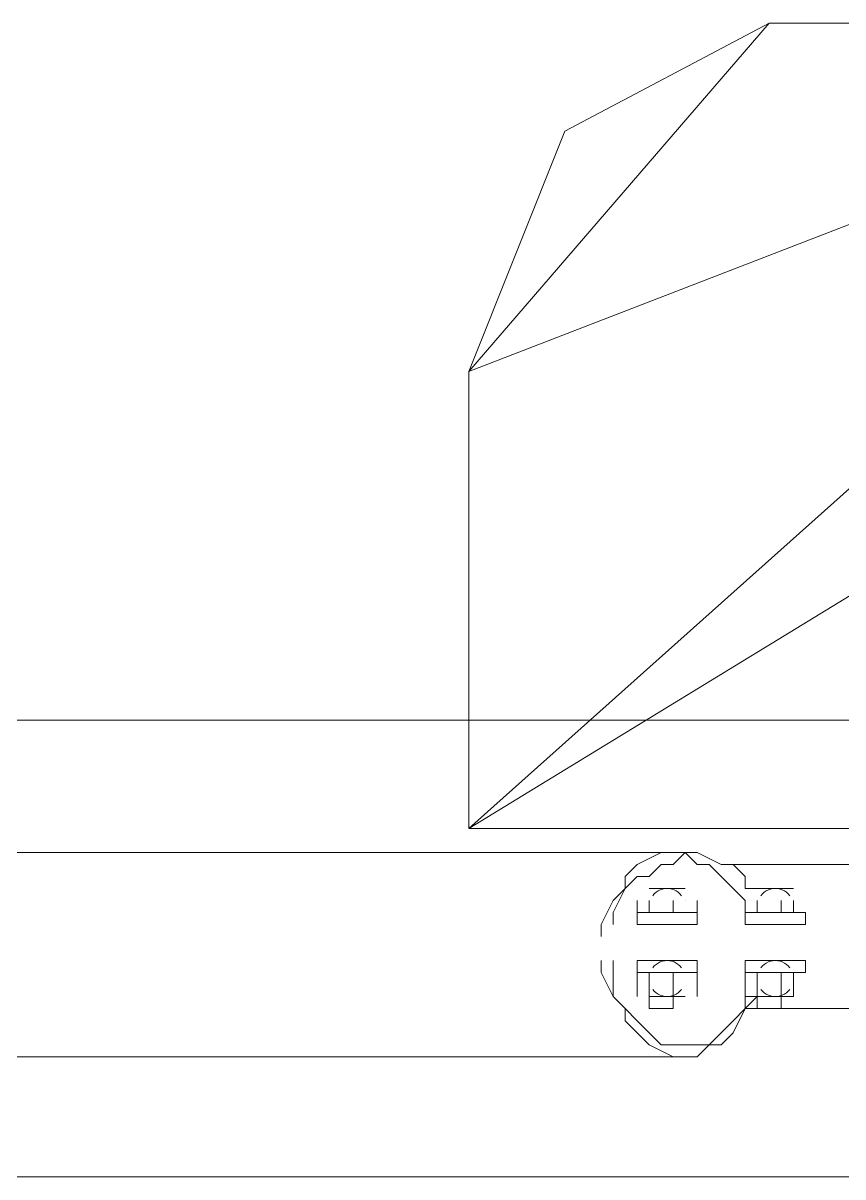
# Paper-space layout '01 Roof Support Layout' of a CAD drawing. Header units: millimetres. Extents: x 5 to 415, y 5 to 292.
# Drawn here: x 190.97 to 195.2, y 237.06 to 243.02 of the extents above; entities that cross this region are included whole.
import ezdxf

# ---------------------------------------------------------------- set-up
doc = ezdxf.new("R2010")
doc.units = ezdxf.units.MM
doc.layers.add('EXISTING', color=7, linetype='Continuous')
doc.layers.add('PROPOSED', color=7, linetype='Continuous')

# ---------------------------------------------------------------- blocks, each defined once
blk = doc.blocks.new('SHEET_01')
at = {"layer": 'EXISTING', "color": 254, "linetype": 'Continuous', "lineweight": 13}
for p, q in [((194.818, 243.016), (193.268, 241.218)), ((193.268, 241.218), (197.918, 243.016)), ((197.918, 243.016), (193.268, 238.862)), ((193.764, 242.458), (194.818, 243.016)), ((194.818, 243.016), (193.764, 242.458)), ((197.918, 243.016), (194.818, 243.016)), ((193.268, 241.218), (193.764, 242.458)), ((193.268, 238.862), (199.158, 242.458)), ((193.764, 242.458), (193.268, 241.218)), ((193.268, 238.862), (193.268, 241.218)), ((193.268, 241.218), (193.268, 238.862)), ((199.716, 238.862), (193.268, 238.862)), ((193.268, 238.862), (199.716, 238.862))]:
    blk.add_line(p, q, dxfattribs=at)
at = {"layer": 'PROPOSED', "color": 250, "linetype": 'Continuous', "lineweight": 13}
for p, q in [((199.034, 239.42), (178.45, 239.42)), ((194.384, 238.738), (181.488, 238.738)), ((194.26, 238.738), (194.136, 238.676)), ((194.322, 238.738), (194.26, 238.738)), ((194.384, 238.738), (194.322, 238.738)), ((194.384, 238.738), (194.322, 238.676)), ((194.446, 238.738), (194.384, 238.738)), ((194.446, 238.676), (194.384, 238.738)), ((194.57, 238.676), (194.446, 238.738)), ((194.136, 238.676), (194.074, 238.614)), ((194.26, 238.676), (194.198, 238.614)), ((194.322, 238.676), (194.26, 238.676)), ((194.508, 238.676), (194.446, 238.676)), ((194.57, 238.614), (194.508, 238.676)), ((194.632, 238.676), (194.57, 238.676)), ((195.438, 238.676), (194.57, 238.676)), ((194.694, 238.614), (194.632, 238.676)), ((194.074, 238.614), (194.074, 238.552)), ((194.136, 238.614), (194.074, 238.552)), ((194.198, 238.614), (194.136, 238.614)), ((194.632, 238.552), (194.57, 238.614)), ((194.694, 238.552), (194.694, 238.614)), ((194.074, 238.552), (194.012, 238.49)), ((194.074, 238.552), (194.012, 238.428)), ((194.384, 238.552), (194.198, 238.552)), ((194.2247, 238.5242), (194.2166, 238.5148)), ((194.2339, 238.5324), (194.2247, 238.5242)), ((194.2441, 238.5393), (194.2339, 238.5324)), ((194.255, 238.5447), (194.2441, 238.5393)), ((194.2665, 238.5487), (194.255, 238.5447)), ((194.2786, 238.5512), (194.2665, 238.5487)), ((194.291, 238.552), (194.2786, 238.5512)), ((194.3034, 238.5512), (194.291, 238.552)), ((194.3155, 238.5487), (194.3034, 238.5512)), ((194.3271, 238.5447), (194.3155, 238.5487)), ((194.338, 238.5393), (194.3271, 238.5447)), ((194.3481, 238.5324), (194.338, 238.5393)), ((194.3573, 238.5242), (194.3481, 238.5324)), ((194.3654, 238.5148), (194.3573, 238.5242)), ((194.694, 238.49), (194.632, 238.552)), ((194.942, 238.552), (194.694, 238.552)), ((194.7827, 238.5242), (194.7746, 238.5148)), ((194.7919, 238.5324), (194.7827, 238.5242)), ((194.802, 238.5393), (194.7919, 238.5324)), ((194.813, 238.5447), (194.802, 238.5393)), ((194.8245, 238.5487), (194.813, 238.5447)), ((194.8366, 238.5512), (194.8245, 238.5487)), ((194.849, 238.552), (194.8366, 238.5512)), ((194.8614, 238.5512), (194.849, 238.552)), ((194.8735, 238.5487), (194.8614, 238.5512)), ((194.885, 238.5447), (194.8735, 238.5487)), ((194.896, 238.5393), (194.885, 238.5447)), ((194.9061, 238.5324), (194.896, 238.5393)), ((194.9153, 238.5242), (194.9061, 238.5324)), ((194.9234, 238.5148), (194.9153, 238.5242)), ((194.012, 238.49), (193.95, 238.366)), ((194.136, 238.49), (194.136, 238.428)), ((194.198, 238.49), (194.198, 238.428)), ((194.198, 238.49), (194.198, 238.49)), ((194.322, 238.49), (194.322, 238.428)), ((194.384, 238.49), (194.384, 238.49)), ((194.446, 238.49), (194.446, 238.428)), ((194.694, 238.49), (194.694, 238.428)), ((194.694, 238.49), (194.694, 238.49)), ((194.756, 238.49), (194.756, 238.428)), ((194.88, 238.49), (194.88, 238.428)), ((194.942, 238.49), (194.942, 238.428)), ((194.942, 238.49), (194.942, 238.49)), ((194.012, 238.428), (194.012, 238.366)), ((194.446, 238.428), (194.136, 238.428)), ((194.136, 238.428), (194.136, 238.366)), ((194.136, 238.428), (194.446, 238.428)), ((194.446, 238.428), (194.446, 238.366)), ((194.942, 238.428), (194.694, 238.428)), ((194.694, 238.428), (194.694, 238.366)), ((194.694, 238.428), (195.004, 238.428)), ((195.004, 238.428), (195.004, 238.366)), ((193.95, 238.366), (193.95, 238.304)), ((194.446, 238.366), (194.136, 238.366)), ((195.004, 238.366), (194.694, 238.366)), ((193.95, 238.18), (193.95, 238.118)), ((194.012, 238.18), (194.012, 238.118)), ((194.136, 238.18), (194.136, 238.118)), ((194.136, 238.18), (194.446, 238.18)), ((194.2247, 238.1522), (194.2166, 238.1428)), ((194.2339, 238.1604), (194.2247, 238.1522)), ((194.2441, 238.1673), (194.2339, 238.1604)), ((194.255, 238.1728), (194.2441, 238.1673)), ((194.2665, 238.1767), (194.255, 238.1728)), ((194.2786, 238.1792), (194.2665, 238.1767)), ((194.291, 238.18), (194.2786, 238.1792)), ((194.3034, 238.1792), (194.291, 238.18)), ((194.3155, 238.1767), (194.3034, 238.1792)), ((194.3271, 238.1728), (194.3155, 238.1767)), ((194.338, 238.1673), (194.3271, 238.1728)), ((194.3481, 238.1604), (194.338, 238.1673)), ((194.3573, 238.1522), (194.3481, 238.1604)), ((194.3654, 238.1428), (194.3573, 238.1522)), ((194.446, 238.18), (194.446, 238.118)), ((194.694, 238.18), (194.694, 238.118)), ((194.694, 238.18), (195.004, 238.18)), ((194.7827, 238.1522), (194.7746, 238.1428)), ((194.7919, 238.1604), (194.7827, 238.1522)), ((194.802, 238.1673), (194.7919, 238.1604)), ((194.813, 238.1728), (194.802, 238.1673)), ((194.8245, 238.1767), (194.813, 238.1728)), ((194.8366, 238.1792), (194.8245, 238.1767)), ((194.849, 238.18), (194.8366, 238.1792)), ((194.8614, 238.1792), (194.849, 238.18)), ((194.8735, 238.1767), (194.8614, 238.1792)), ((194.885, 238.1728), (194.8735, 238.1767)), ((194.896, 238.1673), (194.885, 238.1728)), ((194.9061, 238.1604), (194.896, 238.1673)), ((194.9153, 238.1522), (194.9061, 238.1604)), ((194.9234, 238.1428), (194.9153, 238.1522)), ((195.004, 238.18), (195.004, 238.118)), ((193.95, 238.118), (194.012, 237.994)), ((194.012, 238.118), (194.012, 237.994)), ((194.136, 238.118), (194.136, 237.994)), ((194.446, 238.118), (194.136, 238.118)), ((194.384, 238.118), (194.198, 238.118)), ((194.198, 238.118), (194.198, 237.994)), ((194.198, 238.118), (194.198, 238.118)), ((194.322, 238.118), (194.322, 237.994)), ((194.384, 238.118), (194.384, 238.118)), ((194.446, 238.118), (194.446, 237.994)), ((194.942, 238.118), (194.694, 238.118)), ((194.694, 238.118), (194.694, 237.994)), ((194.694, 238.118), (194.694, 238.118)), ((195.004, 238.118), (194.694, 238.118)), ((194.756, 238.118), (194.756, 237.994)), ((194.88, 238.118), (194.88, 237.994)), ((194.942, 237.994), (194.942, 238.118)), ((194.942, 238.118), (194.942, 238.118)), ((194.2166, 238.0312), (194.2247, 238.0218)), ((194.2247, 238.0218), (194.2339, 238.0136)), ((194.3481, 238.0136), (194.3573, 238.0218)), ((194.3573, 238.0218), (194.3654, 238.0312)), ((194.7746, 238.0312), (194.7827, 238.0218)), ((194.7827, 238.0218), (194.7919, 238.0136)), ((194.9061, 238.0136), (194.9153, 238.0218)), ((194.9153, 238.0218), (194.9234, 238.0312)), ((194.012, 237.994), (194.074, 237.932)), ((194.198, 237.994), (194.198, 237.994)), ((194.198, 237.994), (194.198, 237.932)), ((194.322, 237.994), (194.198, 237.994)), ((194.384, 237.994), (194.198, 237.994)), ((194.2339, 238.0136), (194.2441, 238.0067)), ((194.2441, 238.0067), (194.255, 238.0013)), ((194.255, 238.0013), (194.2665, 237.9973)), ((194.2665, 237.9973), (194.2786, 237.9948)), ((194.2786, 237.9948), (194.291, 237.994)), ((194.291, 237.994), (194.3034, 237.9948)), ((194.3034, 237.9948), (194.3155, 237.9973)), ((194.3155, 237.9973), (194.3271, 238.0013)), ((194.322, 237.994), (194.322, 237.932)), ((194.322, 237.994), (194.322, 237.994)), ((194.322, 237.932), (194.322, 237.994)), ((194.3271, 238.0013), (194.338, 238.0067)), ((194.338, 238.0067), (194.3481, 238.0136)), ((194.384, 237.994), (194.384, 237.994)), ((194.694, 237.932), (194.756, 237.994)), ((194.694, 237.932), (194.694, 237.994)), ((194.942, 237.994), (194.694, 237.994)), ((194.694, 237.994), (194.694, 237.994)), ((194.756, 237.994), (194.756, 237.994)), ((194.756, 237.994), (194.756, 237.932)), ((194.88, 237.994), (194.756, 237.994)), ((194.7919, 238.0136), (194.802, 238.0067)), ((194.802, 238.0067), (194.813, 238.0013)), ((194.813, 238.0013), (194.8245, 237.9973)), ((194.8245, 237.9973), (194.8366, 237.9948)), ((194.8366, 237.9948), (194.849, 237.994)), ((194.849, 237.994), (194.8614, 237.9948)), ((194.8614, 237.9948), (194.8735, 237.9973)), ((194.8735, 237.9973), (194.885, 238.0013)), ((194.88, 237.994), (194.88, 237.932)), ((194.88, 237.994), (194.88, 237.994)), ((194.88, 237.932), (194.88, 237.994)), ((194.885, 238.0013), (194.896, 238.0067)), ((194.896, 238.0067), (194.9061, 238.0136)), ((194.942, 237.994), (194.942, 237.994)), ((194.074, 237.932), (194.074, 237.87)), ((194.074, 237.932), (194.136, 237.87)), ((194.198, 237.932), (194.322, 237.932)), ((194.632, 237.808), (194.694, 237.932)), ((194.632, 237.87), (194.694, 237.932)), ((194.694, 237.932), (195.438, 237.932)), ((194.756, 237.932), (194.88, 237.932)), ((194.074, 237.87), (194.136, 237.808)), ((194.136, 237.87), (194.198, 237.808)), ((194.57, 237.808), (194.632, 237.87)), ((194.136, 237.808), (194.198, 237.746)), ((194.198, 237.808), (194.26, 237.746)), ((194.508, 237.746), (194.57, 237.808)), ((194.57, 237.746), (194.632, 237.808)), ((194.198, 237.746), (194.322, 237.684)), ((194.26, 237.746), (194.322, 237.746)), ((194.322, 237.746), (194.384, 237.746)), ((194.384, 237.746), (194.508, 237.746)), ((194.446, 237.684), (194.508, 237.746)), ((194.508, 237.746), (194.57, 237.746)), ((194.384, 237.684), (181.488, 237.684)), ((194.322, 237.684), (194.384, 237.684)), ((194.384, 237.684), (194.446, 237.684)), ((199.034, 237.064), (178.45, 237.064))]:
    blk.add_line(p, q, dxfattribs=at)

psp = doc.layouts.new('01 Roof Support Layout')

# ---------------------------------------------------------------- block references
psp.add_blockref('SHEET_01', (0, 0))

doc.saveas('drawing.dxf')
